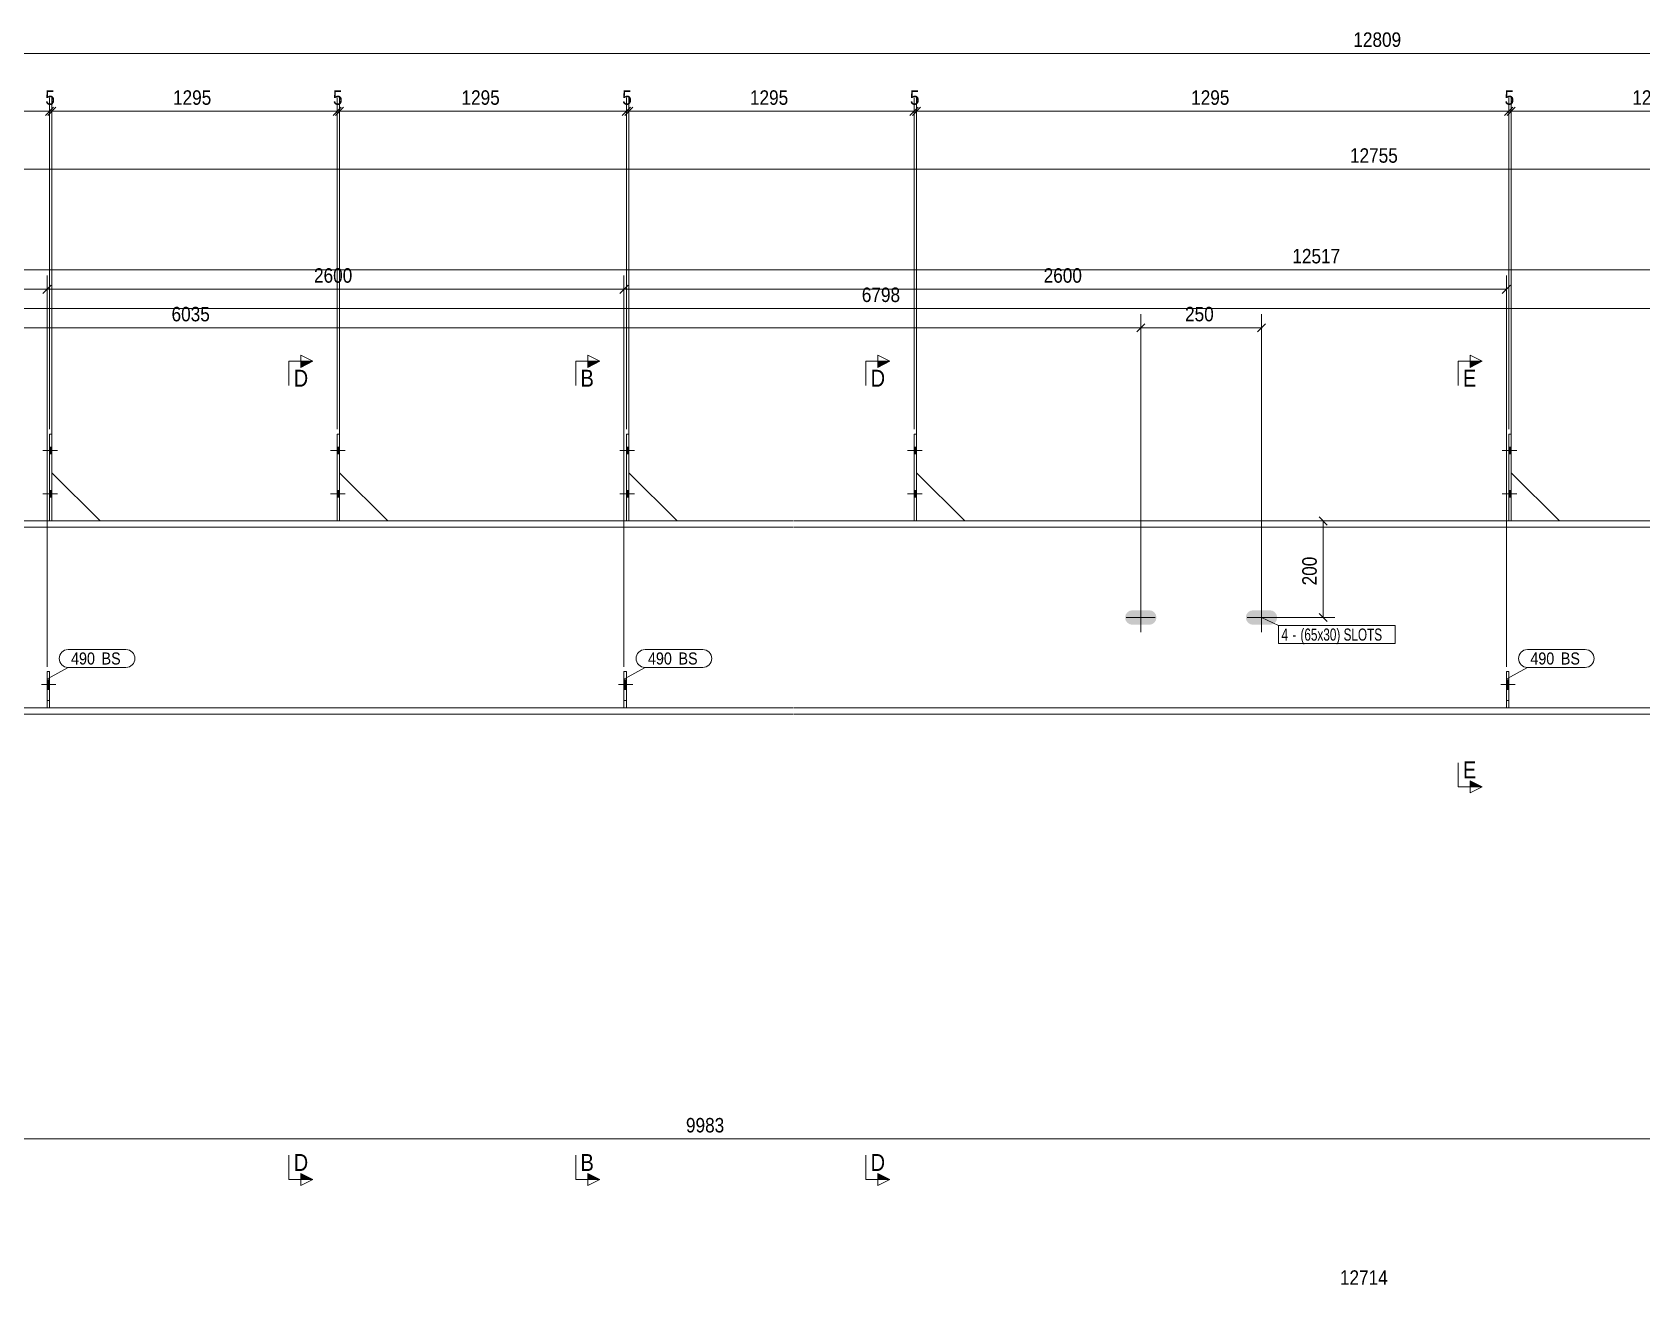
# Model space of a CAD drawing. Header units: millimetres. Extents: x 2 to 1174, y 1 to 825.
# Drawn here: x 275.6 to 609, y 262.1 to 521.5 of the extents above; entities that cross this region are included whole.
import ezdxf

# ---------------------------------------------------------------- set-up
doc = ezdxf.new("R2010")
doc.units = ezdxf.units.MM
for name, pattern in [('XKITLINE00', [0]), ('XKITLINE01', [4, 1, -1, 1, -1]), ('XKITLINE02', [4, 2, -2])]:
    doc.linetypes.add(name, pattern=pattern)
for name, color, linetype, lineweight in [('Bolt', 3, 'Continuous', 0), ('BoltMark', 7, 'Continuous', 0), ('Dimensions', 7, 'Continuous', 0), ('Part', 2, 'Continuous', 0), ('PartMark', 7, 'Continuous', 0), ('Section', 6, 'Continuous', 0)]:
    doc.layers.add(name, color=color, linetype=linetype, lineweight=lineweight)
doc.styles.add('ARIAL', font='ARIAL.TTF')
doc.styles.add('ARIAL_NARROW', font='ARIALN.TTF')

# ---------------------------------------------------------------- blocks, each defined once
blk = doc.blocks.new('*A12')
at = {"layer": 'Part', "color": 7, "linetype": 'XKITLINE01', "lineweight": 0}
for p, q in [((278.71, 389.07), (278.71, 381.57)), ((279.21, 389.07), (278.71, 389.07)), ((279.21, 381.57), (279.21, 389.07)), ((278.71, 383.07), (279.21, 383.07)), ((278.71, 381.57), (279.21, 381.57))]:
    blk.add_line(p, q, dxfattribs=at)
blk = doc.blocks.new('*A13')
at = {"layer": 'Part', "color": 2, "linetype": 'XKITLINE00', "lineweight": 0}
for p, q in [((278.71, 381.57), (278.71, 389.07)), ((278.71, 389.07), (279.21, 389.07)), ((279.21, 389.07), (279.21, 381.57))]:
    blk.add_line(p, q, dxfattribs=at)
at = {"layer": 'Part', "color": 7, "linetype": 'XKITLINE01', "lineweight": 0}
for p, q in [((278.71, 383.07), (279.21, 383.07)), ((279.21, 381.57), (278.71, 381.57))]:
    blk.add_line(p, q, dxfattribs=at)
blk = doc.blocks.new('*A14')
at = {"layer": 'Part', "color": 2, "linetype": 'XKITLINE00', "lineweight": 0}
blk.add_line((289.71, 420.27), (279.71, 430.27), dxfattribs=at)
at = {"layer": 'Part', "color": 7, "linetype": 'XKITLINE01', "lineweight": 0}
for p, q in [((279.71, 430.27), (279.71, 420.27)), ((279.71, 420.27), (289.71, 420.27))]:
    blk.add_line(p, q, dxfattribs=at)
blk = doc.blocks.new('*A15')
at = {"layer": 'Part', "color": 2, "linetype": 'XKITLINE00', "lineweight": 0}
for p, q in [((279.21, 438.27), (279.71, 438.27)), ((279.21, 438.27), (279.21, 420.27)), ((279.71, 438.27), (279.71, 420.27))]:
    blk.add_line(p, q, dxfattribs=at)
at = {"layer": 'Part', "color": 7, "linetype": 'XKITLINE01', "lineweight": 0}
blk.add_line((279.71, 420.27), (279.21, 420.27), dxfattribs=at)
blk = doc.blocks.new('*A16')
at = {"layer": 'Part', "color": 2, "linetype": 'XKITLINE00', "lineweight": 0}
blk.add_line((349.29, 420.27), (339.29, 430.27), dxfattribs=at)
at = {"layer": 'Part', "color": 7, "linetype": 'XKITLINE01', "lineweight": 0}
for p, q in [((339.29, 430.27), (339.29, 420.27)), ((339.29, 420.27), (349.29, 420.27))]:
    blk.add_line(p, q, dxfattribs=at)
blk = doc.blocks.new('*A17')
at = {"layer": 'Part', "color": 2, "linetype": 'XKITLINE00', "lineweight": 0}
for p, q in [((338.79, 438.27), (339.29, 438.27)), ((338.79, 438.27), (338.79, 420.27)), ((339.29, 438.27), (339.29, 420.27))]:
    blk.add_line(p, q, dxfattribs=at)
at = {"layer": 'Part', "color": 7, "linetype": 'XKITLINE01', "lineweight": 0}
blk.add_line((339.29, 420.27), (338.79, 420.27), dxfattribs=at)
blk = doc.blocks.new('*A18')
at = {"layer": 'Part', "color": 7, "linetype": 'XKITLINE01', "lineweight": 0}
for p, q in [((398.19, 389.07), (398.19, 381.57)), ((398.69, 389.07), (398.19, 389.07)), ((398.69, 381.57), (398.69, 389.07)), ((398.19, 383.07), (398.69, 383.07)), ((398.19, 381.57), (398.69, 381.57))]:
    blk.add_line(p, q, dxfattribs=at)
blk = doc.blocks.new('*A19')
at = {"layer": 'Part', "color": 2, "linetype": 'XKITLINE00', "lineweight": 0}
for p, q in [((398.19, 381.57), (398.19, 389.07)), ((398.19, 389.07), (398.69, 389.07)), ((398.69, 389.07), (398.69, 381.57))]:
    blk.add_line(p, q, dxfattribs=at)
at = {"layer": 'Part', "color": 7, "linetype": 'XKITLINE01', "lineweight": 0}
for p, q in [((398.19, 383.07), (398.69, 383.07)), ((398.69, 381.57), (398.19, 381.57))]:
    blk.add_line(p, q, dxfattribs=at)
blk = doc.blocks.new('*A20')
at = {"layer": 'Part', "color": 2, "linetype": 'XKITLINE00', "lineweight": 0}
blk.add_line((409.19, 420.27), (399.19, 430.27), dxfattribs=at)
at = {"layer": 'Part', "color": 7, "linetype": 'XKITLINE01', "lineweight": 0}
for p, q in [((399.19, 430.27), (399.19, 420.27)), ((399.19, 420.27), (409.19, 420.27))]:
    blk.add_line(p, q, dxfattribs=at)
blk = doc.blocks.new('*A21')
at = {"layer": 'Part', "color": 2, "linetype": 'XKITLINE00', "lineweight": 0}
for p, q in [((398.69, 438.27), (399.19, 438.27)), ((398.69, 438.27), (398.69, 420.27)), ((399.19, 438.27), (399.19, 420.27))]:
    blk.add_line(p, q, dxfattribs=at)
at = {"layer": 'Part', "color": 7, "linetype": 'XKITLINE01', "lineweight": 0}
blk.add_line((399.19, 420.27), (398.69, 420.27), dxfattribs=at)
blk = doc.blocks.new('*A22')
at = {"layer": 'Part', "color": 2, "linetype": 'XKITLINE00', "lineweight": 0}
blk.add_line((468.77, 420.27), (458.77, 430.27), dxfattribs=at)
at = {"layer": 'Part', "color": 7, "linetype": 'XKITLINE01', "lineweight": 0}
for p, q in [((458.77, 430.27), (458.77, 420.27)), ((458.77, 420.27), (468.77, 420.27))]:
    blk.add_line(p, q, dxfattribs=at)
blk = doc.blocks.new('*A23')
at = {"layer": 'Part', "color": 2, "linetype": 'XKITLINE00', "lineweight": 0}
for p, q in [((458.27, 438.27), (458.77, 438.27)), ((458.27, 438.27), (458.27, 420.27)), ((458.77, 438.27), (458.77, 420.27))]:
    blk.add_line(p, q, dxfattribs=at)
at = {"layer": 'Part', "color": 7, "linetype": 'XKITLINE01', "lineweight": 0}
blk.add_line((458.77, 420.27), (458.27, 420.27), dxfattribs=at)
blk = doc.blocks.new('*A24')
at = {"layer": 'Part', "color": 7, "linetype": 'XKITLINE01', "lineweight": 0}
for p, q in [((580.93, 389.07), (580.93, 381.57)), ((581.43, 389.07), (580.93, 389.07)), ((581.43, 381.57), (581.43, 389.07)), ((580.93, 383.07), (581.43, 383.07)), ((580.93, 381.57), (581.43, 381.57))]:
    blk.add_line(p, q, dxfattribs=at)
blk = doc.blocks.new('*A25')
at = {"layer": 'Part', "color": 2, "linetype": 'XKITLINE00', "lineweight": 0}
for p, q in [((580.93, 381.57), (580.93, 389.07)), ((580.93, 389.07), (581.43, 389.07)), ((581.43, 389.07), (581.43, 381.57))]:
    blk.add_line(p, q, dxfattribs=at)
at = {"layer": 'Part', "color": 7, "linetype": 'XKITLINE01', "lineweight": 0}
for p, q in [((580.93, 383.07), (581.43, 383.07)), ((581.43, 381.57), (580.93, 381.57))]:
    blk.add_line(p, q, dxfattribs=at)
blk = doc.blocks.new('*A26')
at = {"layer": 'Part', "color": 2, "linetype": 'XKITLINE00', "lineweight": 0}
blk.add_line((591.93, 420.27), (581.93, 430.27), dxfattribs=at)
at = {"layer": 'Part', "color": 7, "linetype": 'XKITLINE01', "lineweight": 0}
for p, q in [((581.93, 430.27), (581.93, 420.27)), ((581.93, 420.27), (591.93, 420.27))]:
    blk.add_line(p, q, dxfattribs=at)
blk = doc.blocks.new('*A27')
at = {"layer": 'Part', "color": 2, "linetype": 'XKITLINE00', "lineweight": 0}
for p, q in [((581.43, 438.27), (581.93, 438.27)), ((581.43, 438.27), (581.43, 420.27)), ((581.93, 438.27), (581.93, 420.27))]:
    blk.add_line(p, q, dxfattribs=at)
at = {"layer": 'Part', "color": 7, "linetype": 'XKITLINE01', "lineweight": 0}
blk.add_line((581.93, 420.27), (581.43, 420.27), dxfattribs=at)
blk = doc.blocks.new('*A55')
at = {"layer": 'Bolt'}
for points in [[(502.09, 399.7), (501.98, 400.27), (502.09, 400.85), (502.42, 401.33), (502.9, 401.66), (503.48, 401.77), (506.98, 401.77), (507.55, 401.66), (508.04, 401.33), (508.36, 400.85), (508.48, 400.27), (508.36, 399.7), (508.04, 399.21), (507.55, 398.89), (506.98, 398.77), (503.48, 398.77), (502.9, 398.89), (502.42, 399.21)], [(527.09, 399.7), (526.98, 400.27), (527.09, 400.85), (527.42, 401.33), (527.9, 401.66), (528.48, 401.77), (531.98, 401.77), (532.55, 401.66), (533.04, 401.33), (533.36, 400.85), (533.48, 400.27), (533.36, 399.7), (533.04, 399.21), (532.55, 398.89), (531.98, 398.77), (528.48, 398.77), (527.9, 398.89), (527.42, 399.21)]]:
    blk.add_hatch(color=3, dxfattribs=at).paths.add_polyline_path(points, flags=17)
at = {"layer": 'Bolt', "color": 3, "linetype": 'XKITLINE00', "lineweight": 0}
for p, q in [((508.23, 400.27), (502.23, 400.27)), ((505.23, 397.27), (505.23, 403.27)), ((533.23, 400.27), (527.23, 400.27)), ((530.23, 397.27), (530.23, 403.27))]:
    blk.add_line(p, q, dxfattribs=at)
blk = doc.blocks.new('*A59')
at = {"layer": 'Bolt', "color": 3, "linetype": 'XKITLINE02', "lineweight": 0}
for p, q in [((279.21, 387.35), (278.71, 387.35)), ((280.56, 386.37), (277.56, 386.37)), ((279.21, 385.39), (278.71, 385.39))]:
    blk.add_line(p, q, dxfattribs=at)
blk = doc.blocks.new('*A60')
at = {"layer": 'Bolt'}
blk.add_hatch(color=3, dxfattribs=at).paths.add_polyline_path([(279.21, 385.39), (278.71, 385.39), (278.71, 387.35), (279.21, 387.35)], flags=17)
at = {"layer": 'Bolt', "color": 3, "linetype": 'XKITLINE00', "lineweight": 0}
for p, q in [((279.21, 387.35), (278.71, 387.35)), ((280.56, 386.37), (277.56, 386.37)), ((279.21, 385.39), (278.71, 385.39))]:
    blk.add_line(p, q, dxfattribs=at)
blk = doc.blocks.new('*A61')
at = {"layer": 'Bolt'}
for points in [[(279.21, 435.57), (279.71, 435.57), (279.71, 434.17), (279.21, 434.17)], [(279.21, 435.57), (279.71, 435.57), (279.71, 434.17), (279.21, 434.17)], [(279.21, 426.57), (279.71, 426.57), (279.71, 425.17), (279.21, 425.17)], [(279.21, 426.57), (279.71, 426.57), (279.71, 425.17), (279.21, 425.17)]]:
    blk.add_hatch(color=3, dxfattribs=at).paths.add_polyline_path(points, flags=17)
at = {"layer": 'Bolt', "color": 3, "linetype": 'XKITLINE00', "lineweight": 0}
for p, q in [((280.87, 434.87), (277.87, 434.87)), ((280.87, 434.87), (277.87, 434.87)), ((279.71, 435.57), (279.21, 435.57)), ((279.71, 435.57), (279.21, 435.57)), ((279.71, 434.17), (279.21, 434.17)), ((279.71, 434.17), (279.21, 434.17)), ((280.87, 425.87), (277.87, 425.87)), ((280.87, 425.87), (277.87, 425.87)), ((279.71, 426.57), (279.21, 426.57)), ((279.71, 426.57), (279.21, 426.57)), ((279.71, 425.17), (279.21, 425.17)), ((279.71, 425.17), (279.21, 425.17))]:
    blk.add_line(p, q, dxfattribs=at)
blk = doc.blocks.new('*A62')
at = {"layer": 'Bolt'}
for points in [[(338.79, 435.57), (339.29, 435.57), (339.29, 434.17), (338.79, 434.17)], [(338.79, 435.57), (339.29, 435.57), (339.29, 434.17), (338.79, 434.17)], [(338.79, 426.57), (339.29, 426.57), (339.29, 425.17), (338.79, 425.17)], [(338.79, 426.57), (339.29, 426.57), (339.29, 425.17), (338.79, 425.17)]]:
    blk.add_hatch(color=3, dxfattribs=at).paths.add_polyline_path(points, flags=17)
at = {"layer": 'Bolt', "color": 3, "linetype": 'XKITLINE00', "lineweight": 0}
for p, q in [((340.45, 434.87), (337.45, 434.87)), ((340.45, 434.87), (337.45, 434.87)), ((339.29, 435.57), (338.79, 435.57)), ((339.29, 435.57), (338.79, 435.57)), ((339.29, 434.17), (338.79, 434.17)), ((339.29, 434.17), (338.79, 434.17)), ((340.45, 425.87), (337.45, 425.87)), ((340.45, 425.87), (337.45, 425.87)), ((339.29, 426.57), (338.79, 426.57)), ((339.29, 426.57), (338.79, 426.57)), ((339.29, 425.17), (338.79, 425.17)), ((339.29, 425.17), (338.79, 425.17))]:
    blk.add_line(p, q, dxfattribs=at)
blk = doc.blocks.new('*A63')
at = {"layer": 'Bolt', "color": 3, "linetype": 'XKITLINE02', "lineweight": 0}
for p, q in [((398.69, 387.35), (398.19, 387.35)), ((400.04, 386.37), (397.04, 386.37)), ((398.69, 385.39), (398.19, 385.39))]:
    blk.add_line(p, q, dxfattribs=at)
blk = doc.blocks.new('*A64')
at = {"layer": 'Bolt'}
blk.add_hatch(color=3, dxfattribs=at).paths.add_polyline_path([(398.69, 385.39), (398.19, 385.39), (398.19, 387.35), (398.69, 387.35)], flags=17)
at = {"layer": 'Bolt', "color": 3, "linetype": 'XKITLINE00', "lineweight": 0}
for p, q in [((398.69, 387.35), (398.19, 387.35)), ((400.04, 386.37), (397.04, 386.37)), ((398.69, 385.39), (398.19, 385.39))]:
    blk.add_line(p, q, dxfattribs=at)
blk = doc.blocks.new('*A65')
at = {"layer": 'Bolt'}
for points in [[(398.69, 435.57), (399.19, 435.57), (399.19, 434.17), (398.69, 434.17)], [(398.69, 435.57), (399.19, 435.57), (399.19, 434.17), (398.69, 434.17)], [(398.69, 426.57), (399.19, 426.57), (399.19, 425.17), (398.69, 425.17)], [(398.69, 426.57), (399.19, 426.57), (399.19, 425.17), (398.69, 425.17)]]:
    blk.add_hatch(color=3, dxfattribs=at).paths.add_polyline_path(points, flags=17)
at = {"layer": 'Bolt', "color": 3, "linetype": 'XKITLINE00', "lineweight": 0}
for p, q in [((400.35, 434.87), (397.35, 434.87)), ((400.35, 434.87), (397.35, 434.87)), ((399.19, 435.57), (398.69, 435.57)), ((399.19, 435.57), (398.69, 435.57)), ((399.19, 434.17), (398.69, 434.17)), ((399.19, 434.17), (398.69, 434.17)), ((400.35, 425.87), (397.35, 425.87)), ((400.35, 425.87), (397.35, 425.87)), ((399.19, 426.57), (398.69, 426.57)), ((399.19, 426.57), (398.69, 426.57)), ((399.19, 425.17), (398.69, 425.17)), ((399.19, 425.17), (398.69, 425.17))]:
    blk.add_line(p, q, dxfattribs=at)
blk = doc.blocks.new('*A66')
at = {"layer": 'Bolt'}
for points in [[(458.27, 435.57), (458.77, 435.57), (458.77, 434.17), (458.27, 434.17)], [(458.27, 435.57), (458.77, 435.57), (458.77, 434.17), (458.27, 434.17)], [(458.27, 426.57), (458.77, 426.57), (458.77, 425.17), (458.27, 425.17)], [(458.27, 426.57), (458.77, 426.57), (458.77, 425.17), (458.27, 425.17)]]:
    blk.add_hatch(color=3, dxfattribs=at).paths.add_polyline_path(points, flags=17)
at = {"layer": 'Bolt', "color": 3, "linetype": 'XKITLINE00', "lineweight": 0}
for p, q in [((459.93, 434.87), (456.93, 434.87)), ((459.93, 434.87), (456.93, 434.87)), ((458.77, 435.57), (458.27, 435.57)), ((458.77, 435.57), (458.27, 435.57)), ((458.77, 434.17), (458.27, 434.17)), ((458.77, 434.17), (458.27, 434.17)), ((459.93, 425.87), (456.93, 425.87)), ((459.93, 425.87), (456.93, 425.87)), ((458.77, 426.57), (458.27, 426.57)), ((458.77, 426.57), (458.27, 426.57)), ((458.77, 425.17), (458.27, 425.17)), ((458.77, 425.17), (458.27, 425.17))]:
    blk.add_line(p, q, dxfattribs=at)
blk = doc.blocks.new('*A67')
at = {"layer": 'Bolt', "color": 3, "linetype": 'XKITLINE02', "lineweight": 0}
for p, q in [((581.43, 387.35), (580.93, 387.35)), ((582.78, 386.37), (579.78, 386.37)), ((581.43, 385.39), (580.93, 385.39))]:
    blk.add_line(p, q, dxfattribs=at)
blk = doc.blocks.new('*A68')
at = {"layer": 'Bolt'}
blk.add_hatch(color=3, dxfattribs=at).paths.add_polyline_path([(581.43, 385.39), (580.93, 385.39), (580.93, 387.35), (581.43, 387.35)], flags=17)
at = {"layer": 'Bolt', "color": 3, "linetype": 'XKITLINE00', "lineweight": 0}
for p, q in [((581.43, 387.35), (580.93, 387.35)), ((582.78, 386.37), (579.78, 386.37)), ((581.43, 385.39), (580.93, 385.39))]:
    blk.add_line(p, q, dxfattribs=at)
blk = doc.blocks.new('*A69')
at = {"layer": 'Bolt'}
for points in [[(581.43, 435.57), (581.93, 435.57), (581.93, 434.17), (581.43, 434.17)], [(581.43, 435.57), (581.93, 435.57), (581.93, 434.17), (581.43, 434.17)], [(581.43, 426.57), (581.93, 426.57), (581.93, 425.17), (581.43, 425.17)], [(581.43, 426.57), (581.93, 426.57), (581.93, 425.17), (581.43, 425.17)]]:
    blk.add_hatch(color=3, dxfattribs=at).paths.add_polyline_path(points, flags=17)
at = {"layer": 'Bolt', "color": 3, "linetype": 'XKITLINE00', "lineweight": 0}
for p, q in [((583.09, 434.87), (580.09, 434.87)), ((583.09, 434.87), (580.09, 434.87)), ((581.93, 435.57), (581.43, 435.57)), ((581.93, 435.57), (581.43, 435.57)), ((581.93, 434.17), (581.43, 434.17)), ((581.93, 434.17), (581.43, 434.17)), ((583.09, 425.87), (580.09, 425.87)), ((583.09, 425.87), (580.09, 425.87)), ((581.93, 426.57), (581.43, 426.57)), ((581.93, 426.57), (581.43, 426.57)), ((581.93, 425.17), (581.43, 425.17)), ((581.93, 425.17), (581.43, 425.17))]:
    blk.add_line(p, q, dxfattribs=at)
blk = doc.blocks.new('*A80')
at = {"layer": 'Part', "color": 2, "linetype": 'XKITLINE00', "lineweight": 0}
for p, q in [((313.71, 420.27), (60.45, 420.27)), ((373.29, 420.27), (313.81, 420.27)), ((433.19, 420.27), (373.39, 420.27)), ((556.03, 420.27), (433.29, 420.27)), ((615.93, 420.27), (556.13, 420.27)), ((313.71, 418.97), (60.45, 418.97)), ((373.29, 418.97), (313.81, 418.97)), ((433.19, 418.97), (373.39, 418.97)), ((556.03, 418.97), (433.29, 418.97)), ((615.93, 418.97), (556.13, 418.97)), ((60.45, 381.57), (313.71, 381.57)), ((60.45, 380.27), (313.71, 380.27)), ((313.81, 381.57), (373.29, 381.57)), ((313.81, 380.27), (373.29, 380.27)), ((373.39, 381.57), (433.19, 381.57)), ((373.39, 380.27), (433.19, 380.27)), ((433.29, 381.57), (556.03, 381.57)), ((433.29, 380.27), (556.03, 380.27)), ((556.13, 381.57), (615.93, 381.57)), ((556.13, 380.27), (615.93, 380.27))]:
    blk.add_line(p, q, dxfattribs=at)
blk = doc.blocks.new('*A195')
at = {"layer": 'Dimensions', "color": 7, "linetype": 'XKITLINE00', "lineweight": 0}
blk.add_line((58.45, 517.12), (1051.15, 517.12), dxfattribs=at)
at = {"layer": 'Dimensions', "color": 3, "style": 'ARIAL', "width": 0.85}
blk.add_text('12809', height=3, dxfattribs=at).set_placement((549.24, 518.47))
blk = doc.blocks.new('*A205')
at = {"layer": 'Dimensions', "color": 3, "style": 'ARIAL', "width": 0.85}
blk.add_text('12714', height=3, dxfattribs=at).set_placement((546.46, 262.06))
blk = doc.blocks.new('*A208')
at = {"layer": 'Dimensions', "color": 7, "linetype": 'XKITLINE00', "lineweight": 0}
blk.add_line((60.45, 493.12), (1047.78, 493.12), dxfattribs=at)
at = {"layer": 'Dimensions', "color": 3, "style": 'ARIAL', "width": 0.85}
blk.add_text('12755', height=3, dxfattribs=at).set_placement((548.55, 494.47))
blk = doc.blocks.new('*A210')
at = {"layer": 'Dimensions', "color": 7, "linetype": 'XKITLINE00', "lineweight": 0}
blk.add_line((60.45, 472.27), (1023.9, 472.27), dxfattribs=at)
at = {"layer": 'Dimensions', "color": 3, "style": 'ARIAL', "width": 0.85}
blk.add_text('12517', height=3, dxfattribs=at).set_placement((536.61, 473.62))
blk = doc.blocks.new('*A211')
at = {"layer": 'Dimensions', "color": 7, "linetype": 'XKITLINE00', "lineweight": 0}
blk.add_line((60.45, 292.27), (770.51, 292.27), dxfattribs=at)
at = {"layer": 'Dimensions', "color": 3, "style": 'ARIAL', "width": 0.85}
blk.add_text('9983', height=3, dxfattribs=at).set_placement((411.03, 293.62))
blk = doc.blocks.new('*A228')
at = {"layer": 'PartMark', "color": 7, "linetype": 'XKITLINE00', "lineweight": 0}
for p, q in [((585.3, 393.64), (597.26, 393.64)), ((581.06, 387.54), (585.3, 389.94)), ((585.3, 389.94), (597.26, 389.94))]:
    blk.add_line(p, q, dxfattribs=at)
for centre, start, end in [((585.3, 391.79), 90, 270), ((597.26, 391.79), 270, 90)]:
    blk.add_arc(centre, 1.85, start, end, dxfattribs=at)
at = {"layer": 'PartMark', "color": 3, "style": 'ARIAL', "width": 0.85}
for s, p in [('490', (585.9, 390.54)), ('BS', (592.21, 390.54))]:
    blk.add_text(s, height=2.5, dxfattribs=at).set_placement(p)
blk = doc.blocks.new('*A229')
at = {"layer": 'PartMark', "color": 7, "linetype": 'XKITLINE00', "lineweight": 0}
for p, q in [((402.56, 393.64), (414.53, 393.64)), ((398.32, 387.54), (402.56, 389.94)), ((402.56, 389.94), (414.53, 389.94))]:
    blk.add_line(p, q, dxfattribs=at)
for centre, start, end in [((402.56, 391.79), 90, 270), ((414.53, 391.79), 270, 90)]:
    blk.add_arc(centre, 1.85, start, end, dxfattribs=at)
at = {"layer": 'PartMark', "color": 3, "style": 'ARIAL', "width": 0.85}
for s, p in [('490', (403.16, 390.54)), ('BS', (409.48, 390.54))]:
    blk.add_text(s, height=2.5, dxfattribs=at).set_placement(p)
blk = doc.blocks.new('*A230')
at = {"layer": 'PartMark', "color": 7, "linetype": 'XKITLINE00', "lineweight": 0}
for p, q in [((283.08, 393.64), (295.05, 393.64)), ((278.84, 387.54), (283.08, 389.94)), ((283.08, 389.94), (295.05, 389.94))]:
    blk.add_line(p, q, dxfattribs=at)
for centre, start, end in [((283.08, 391.79), 90, 270), ((295.05, 391.79), 270, 90)]:
    blk.add_arc(centre, 1.85, start, end, dxfattribs=at)
at = {"layer": 'PartMark', "color": 3, "style": 'ARIAL', "width": 0.85}
for s, p in [('490', (283.68, 390.54)), ('BS', (290, 390.54))]:
    blk.add_text(s, height=2.5, dxfattribs=at).set_placement(p)
blk = doc.blocks.new('*A234')
at = {"layer": 'Section'}
for points in [[(390.69, 453.34), (393.19, 453.34), (390.69, 452.09)], [(390.69, 285.15), (393.19, 283.9), (390.69, 283.9)]]:
    blk.add_hatch(color=3, dxfattribs=at).paths.add_polyline_path(points, flags=17)
at = {"layer": 'Section', "color": 3, "linetype": 'XKITLINE00', "lineweight": 0}
for p, q in [((390.69, 452.09), (390.69, 454.59)), ((390.69, 454.59), (393.19, 453.34)), ((393.19, 453.34), (390.69, 452.09)), ((393.19, 283.9), (390.69, 285.15)), ((390.69, 285.15), (390.69, 282.65)), ((393.19, 283.9), (390.69, 282.65))]:
    blk.add_line(p, q, dxfattribs=at)
at = {"layer": 'Section', "color": 1, "linetype": 'XKITLINE00', "lineweight": 0}
for p, q in [((388.19, 453.34), (388.19, 448.34)), ((388.19, 453.34), (393.19, 453.34)), ((388.19, 283.9), (388.19, 288.9)), ((388.19, 283.9), (393.19, 283.9))]:
    blk.add_line(p, q, dxfattribs=at)
at = {"layer": 'Section', "color": 7, "style": 'ARIAL', "width": 0.85}
for p in [(389.19, 448.09), (389.19, 285.65)]:
    blk.add_text('B', height=3.5, dxfattribs=at).set_placement(p)
blk = doc.blocks.new('*A235')
at = {"layer": 'Section'}
for points in [[(573.43, 453.34), (575.93, 453.34), (573.43, 452.09)], [(573.43, 366.46), (575.93, 365.21), (573.43, 365.21)]]:
    blk.add_hatch(color=3, dxfattribs=at).paths.add_polyline_path(points, flags=17)
at = {"layer": 'Section', "color": 3, "linetype": 'XKITLINE00', "lineweight": 0}
for p, q in [((573.43, 452.09), (573.43, 454.59)), ((573.43, 454.59), (575.93, 453.34)), ((575.93, 453.34), (573.43, 452.09)), ((575.93, 365.21), (573.43, 366.46)), ((573.43, 366.46), (573.43, 363.96)), ((575.93, 365.21), (573.43, 363.96))]:
    blk.add_line(p, q, dxfattribs=at)
at = {"layer": 'Section', "color": 1, "linetype": 'XKITLINE00', "lineweight": 0}
for p, q in [((570.93, 453.34), (570.93, 448.34)), ((570.93, 453.34), (575.93, 453.34)), ((570.93, 365.21), (570.93, 370.21)), ((570.93, 365.21), (575.93, 365.21))]:
    blk.add_line(p, q, dxfattribs=at)
at = {"layer": 'Section', "color": 7, "style": 'ARIAL', "width": 0.85}
for p in [(571.93, 448.09), (571.93, 366.96)]:
    blk.add_text('E', height=3.5, dxfattribs=at).set_placement(p)
blk = doc.blocks.new('*A237')
at = {"layer": 'Section'}
for points in [[(450.77, 453.34), (453.27, 453.34), (450.77, 452.09)], [(450.77, 285.15), (453.27, 283.9), (450.77, 283.9)]]:
    blk.add_hatch(color=3, dxfattribs=at).paths.add_polyline_path(points, flags=17)
at = {"layer": 'Section', "color": 3, "linetype": 'XKITLINE00', "lineweight": 0}
for p, q in [((450.77, 452.09), (450.77, 454.59)), ((450.77, 454.59), (453.27, 453.34)), ((453.27, 453.34), (450.77, 452.09)), ((453.27, 283.9), (450.77, 285.15)), ((450.77, 285.15), (450.77, 282.65)), ((453.27, 283.9), (450.77, 282.65))]:
    blk.add_line(p, q, dxfattribs=at)
at = {"layer": 'Section', "color": 1, "linetype": 'XKITLINE00', "lineweight": 0}
for p, q in [((448.27, 453.34), (448.27, 448.34)), ((448.27, 453.34), (453.27, 453.34)), ((448.27, 283.9), (448.27, 288.9)), ((448.27, 283.9), (453.27, 283.9))]:
    blk.add_line(p, q, dxfattribs=at)
at = {"layer": 'Section', "color": 7, "style": 'ARIAL', "width": 0.85}
for p in [(449.27, 448.09), (449.27, 285.65)]:
    blk.add_text('D', height=3.5, dxfattribs=at).set_placement(p)
blk = doc.blocks.new('*A238')
at = {"layer": 'Section'}
for points in [[(331.29, 453.34), (333.79, 453.34), (331.29, 452.09)], [(331.29, 285.15), (333.79, 283.9), (331.29, 283.9)]]:
    blk.add_hatch(color=3, dxfattribs=at).paths.add_polyline_path(points, flags=17)
at = {"layer": 'Section', "color": 3, "linetype": 'XKITLINE00', "lineweight": 0}
for p, q in [((331.29, 452.09), (331.29, 454.59)), ((331.29, 454.59), (333.79, 453.34)), ((333.79, 453.34), (331.29, 452.09)), ((333.79, 283.9), (331.29, 285.15)), ((331.29, 285.15), (331.29, 282.65)), ((333.79, 283.9), (331.29, 282.65))]:
    blk.add_line(p, q, dxfattribs=at)
at = {"layer": 'Section', "color": 1, "linetype": 'XKITLINE00', "lineweight": 0}
for p, q in [((328.79, 453.34), (328.79, 448.34)), ((328.79, 453.34), (333.79, 453.34)), ((328.79, 283.9), (328.79, 288.9)), ((328.79, 283.9), (333.79, 283.9))]:
    blk.add_line(p, q, dxfattribs=at)
at = {"layer": 'Section', "color": 7, "style": 'ARIAL', "width": 0.85}
for p in [(329.79, 448.09), (329.79, 285.65)]:
    blk.add_text('D', height=3.5, dxfattribs=at).set_placement(p)
blk = doc.blocks.new('*A241')
at = {"layer": 'Dimensions', "color": 7, "linetype": 'XKITLINE00', "lineweight": 0}
for p, q in [((149.71, 431.27), (149.71, 507.97)), ((279.21, 439.27), (279.21, 507.97)), ((150.56, 505.96), (148.86, 504.27)), ((149.71, 505.12), (279.21, 505.12)), ((280.06, 505.96), (278.36, 504.27))]:
    blk.add_line(p, q, dxfattribs=at)
at = {"layer": 'Dimensions', "color": 3}
for p in [(149.71, 505.12), (279.21, 505.12)]:
    blk.add_point(p, dxfattribs=at)
at = {"layer": 'Dimensions', "color": 3, "style": 'ARIAL', "width": 0.85}
blk.add_text('1295', height=3, dxfattribs=at).set_placement((210.01, 506.47))
blk = doc.blocks.new('*A242')
at = {"layer": 'Dimensions', "color": 7, "linetype": 'XKITLINE00', "lineweight": 0}
for p, q in [((279.21, 439.27), (279.21, 507.97)), ((279.71, 431.27), (279.71, 507.97)), ((280.06, 505.96), (278.36, 504.27)), ((280.56, 505.96), (278.86, 504.27)), ((279.21, 505.12), (279.71, 505.12))]:
    blk.add_line(p, q, dxfattribs=at)
at = {"layer": 'Dimensions', "color": 3}
for p in [(279.21, 505.12), (279.71, 505.12)]:
    blk.add_point(p, dxfattribs=at)
at = {"layer": 'Dimensions', "color": 3, "style": 'ARIAL', "width": 0.85}
blk.add_text('5', height=3, dxfattribs=at).set_placement((278.35, 506.47))
blk = doc.blocks.new('*A243')
at = {"layer": 'Dimensions', "color": 7, "linetype": 'XKITLINE00', "lineweight": 0}
for p, q in [((279.71, 431.27), (279.71, 507.97)), ((338.79, 439.27), (338.79, 507.97)), ((280.56, 505.96), (278.86, 504.27)), ((279.71, 505.12), (338.79, 505.12)), ((339.64, 505.96), (337.94, 504.27))]:
    blk.add_line(p, q, dxfattribs=at)
at = {"layer": 'Dimensions', "color": 3}
for p in [(279.71, 505.12), (338.79, 505.12)]:
    blk.add_point(p, dxfattribs=at)
at = {"layer": 'Dimensions', "color": 3, "style": 'ARIAL', "width": 0.85}
blk.add_text('1295', height=3, dxfattribs=at).set_placement((304.8, 506.47))
blk = doc.blocks.new('*A244')
at = {"layer": 'Dimensions', "color": 7, "linetype": 'XKITLINE00', "lineweight": 0}
for p, q in [((338.79, 439.27), (338.79, 507.97)), ((339.29, 431.27), (339.29, 507.97)), ((339.64, 505.96), (337.94, 504.27)), ((340.14, 505.96), (338.44, 504.27)), ((338.79, 505.12), (339.29, 505.12))]:
    blk.add_line(p, q, dxfattribs=at)
at = {"layer": 'Dimensions', "color": 3}
for p in [(338.79, 505.12), (339.29, 505.12)]:
    blk.add_point(p, dxfattribs=at)
at = {"layer": 'Dimensions', "color": 3, "style": 'ARIAL', "width": 0.85}
blk.add_text('5', height=3, dxfattribs=at).set_placement((337.93, 506.47))
blk = doc.blocks.new('*A245')
at = {"layer": 'Dimensions', "color": 7, "linetype": 'XKITLINE00', "lineweight": 0}
for p, q in [((339.29, 431.27), (339.29, 507.97)), ((398.69, 439.27), (398.69, 507.97)), ((340.14, 505.96), (338.44, 504.27)), ((339.29, 505.12), (398.69, 505.12)), ((399.54, 505.96), (397.84, 504.27))]:
    blk.add_line(p, q, dxfattribs=at)
at = {"layer": 'Dimensions', "color": 3}
for p in [(339.29, 505.12), (398.69, 505.12)]:
    blk.add_point(p, dxfattribs=at)
at = {"layer": 'Dimensions', "color": 3, "style": 'ARIAL', "width": 0.85}
blk.add_text('1295', height=3, dxfattribs=at).set_placement((364.54, 506.47))
blk = doc.blocks.new('*A246')
at = {"layer": 'Dimensions', "color": 7, "linetype": 'XKITLINE00', "lineweight": 0}
for p, q in [((398.69, 439.27), (398.69, 507.97)), ((399.19, 431.27), (399.19, 507.97)), ((399.54, 505.96), (397.84, 504.27)), ((400.04, 505.96), (398.34, 504.27)), ((398.69, 505.12), (399.19, 505.12))]:
    blk.add_line(p, q, dxfattribs=at)
at = {"layer": 'Dimensions', "color": 3}
for p in [(398.69, 505.12), (399.19, 505.12)]:
    blk.add_point(p, dxfattribs=at)
at = {"layer": 'Dimensions', "color": 3, "style": 'ARIAL', "width": 0.85}
blk.add_text('5', height=3, dxfattribs=at).set_placement((397.83, 506.47))
blk = doc.blocks.new('*A247')
at = {"layer": 'Dimensions', "color": 7, "linetype": 'XKITLINE00', "lineweight": 0}
for p, q in [((399.19, 431.27), (399.19, 507.97)), ((458.27, 439.27), (458.27, 507.97)), ((400.04, 505.96), (398.34, 504.27)), ((399.19, 505.12), (458.27, 505.12)), ((459.12, 505.96), (457.42, 504.27))]:
    blk.add_line(p, q, dxfattribs=at)
at = {"layer": 'Dimensions', "color": 3}
for p in [(399.19, 505.12), (458.27, 505.12)]:
    blk.add_point(p, dxfattribs=at)
at = {"layer": 'Dimensions', "color": 3, "style": 'ARIAL', "width": 0.85}
blk.add_text('1295', height=3, dxfattribs=at).set_placement((424.28, 506.47))
blk = doc.blocks.new('*A248')
at = {"layer": 'Dimensions', "color": 7, "linetype": 'XKITLINE00', "lineweight": 0}
for p, q in [((458.27, 439.27), (458.27, 507.97)), ((458.77, 431.27), (458.77, 507.97)), ((459.12, 505.96), (457.42, 504.27)), ((459.62, 505.96), (457.92, 504.27)), ((458.27, 505.12), (458.77, 505.12))]:
    blk.add_line(p, q, dxfattribs=at)
at = {"layer": 'Dimensions', "color": 3}
for p in [(458.27, 505.12), (458.77, 505.12)]:
    blk.add_point(p, dxfattribs=at)
at = {"layer": 'Dimensions', "color": 3, "style": 'ARIAL', "width": 0.85}
blk.add_text('5', height=3, dxfattribs=at).set_placement((457.41, 506.47))
blk = doc.blocks.new('*A249')
at = {"layer": 'Dimensions', "color": 7, "linetype": 'XKITLINE00', "lineweight": 0}
for p, q in [((458.77, 431.27), (458.77, 507.97)), ((581.43, 439.27), (581.43, 507.97)), ((459.62, 505.96), (457.92, 504.27)), ((458.77, 505.12), (581.43, 505.12)), ((582.28, 505.96), (580.58, 504.27))]:
    blk.add_line(p, q, dxfattribs=at)
at = {"layer": 'Dimensions', "color": 3}
for p in [(458.77, 505.12), (581.43, 505.12)]:
    blk.add_point(p, dxfattribs=at)
at = {"layer": 'Dimensions', "color": 3, "style": 'ARIAL', "width": 0.85}
blk.add_text('1295', height=3, dxfattribs=at).set_placement((515.65, 506.47))
blk = doc.blocks.new('*A250')
at = {"layer": 'Dimensions', "color": 7, "linetype": 'XKITLINE00', "lineweight": 0}
for p, q in [((581.43, 439.27), (581.43, 507.97)), ((581.93, 431.27), (581.93, 507.97)), ((582.28, 505.96), (580.58, 504.27)), ((582.78, 505.96), (581.08, 504.27)), ((581.43, 505.12), (581.93, 505.12))]:
    blk.add_line(p, q, dxfattribs=at)
at = {"layer": 'Dimensions', "color": 3}
for p in [(581.43, 505.12), (581.93, 505.12)]:
    blk.add_point(p, dxfattribs=at)
at = {"layer": 'Dimensions', "color": 3, "style": 'ARIAL', "width": 0.85}
blk.add_text('5', height=3, dxfattribs=at).set_placement((580.57, 506.47))
blk = doc.blocks.new('*A251')
at = {"layer": 'Dimensions', "color": 7, "linetype": 'XKITLINE00', "lineweight": 0}
for p, q in [((581.93, 431.27), (581.93, 507.97)), ((641.01, 439.27), (641.01, 507.97)), ((582.78, 505.96), (581.08, 504.27)), ((581.93, 505.12), (641.01, 505.12)), ((641.86, 505.96), (640.16, 504.27))]:
    blk.add_line(p, q, dxfattribs=at)
at = {"layer": 'Dimensions', "color": 3}
for p in [(581.93, 505.12), (641.01, 505.12)]:
    blk.add_point(p, dxfattribs=at)
at = {"layer": 'Dimensions', "color": 3, "style": 'ARIAL', "width": 0.85}
blk.add_text('1295', height=3, dxfattribs=at).set_placement((607.02, 506.47))
blk = doc.blocks.new('*A255')
at = {"layer": 'Dimensions', "color": 7, "linetype": 'XKITLINE00', "lineweight": 0}
blk.add_line((256.12, 464.27), (647.69, 464.27), dxfattribs=at)
at = {"layer": 'Dimensions', "color": 3, "style": 'ARIAL', "width": 0.85}
blk.add_text('6798', height=3, dxfattribs=at).set_placement((447.45, 465.62))
blk = doc.blocks.new('*A256')
at = {"layer": 'Dimensions', "color": 7, "linetype": 'XKITLINE00', "lineweight": 0}
for p, q in [((60.45, 433.27), (60.45, 471.12)), ((278.71, 390.07), (278.71, 471.12)), ((61.3, 469.12), (59.6, 467.42)), ((60.45, 468.27), (278.71, 468.27)), ((279.56, 469.12), (277.86, 467.42))]:
    blk.add_line(p, q, dxfattribs=at)
at = {"layer": 'Dimensions', "color": 3}
for p in [(60.45, 468.27), (278.71, 468.27)]:
    blk.add_point(p, dxfattribs=at)
at = {"layer": 'Dimensions', "color": 3, "style": 'ARIAL', "width": 0.85}
blk.add_text('2183', height=3, dxfattribs=at).set_placement((165.13, 469.62))
blk = doc.blocks.new('*A257')
at = {"layer": 'Dimensions', "color": 7, "linetype": 'XKITLINE00', "lineweight": 0}
for p, q in [((278.71, 390.07), (278.71, 471.12)), ((398.19, 390.07), (398.19, 471.12)), ((279.56, 469.12), (277.86, 467.42)), ((278.71, 468.27), (398.19, 468.27)), ((399.04, 469.12), (397.34, 467.42))]:
    blk.add_line(p, q, dxfattribs=at)
at = {"layer": 'Dimensions', "color": 3}
for p in [(278.71, 468.27), (398.19, 468.27)]:
    blk.add_point(p, dxfattribs=at)
at = {"layer": 'Dimensions', "color": 3, "style": 'ARIAL', "width": 0.85}
blk.add_text('2600', height=3, dxfattribs=at).set_placement((334, 469.62))
blk = doc.blocks.new('*A258')
at = {"layer": 'Dimensions', "color": 7, "linetype": 'XKITLINE00', "lineweight": 0}
for p, q in [((398.19, 390.07), (398.19, 471.12)), ((580.93, 390.07), (580.93, 471.12)), ((399.04, 469.12), (397.34, 467.42)), ((398.19, 468.27), (580.93, 468.27)), ((581.78, 469.12), (580.08, 467.42))]:
    blk.add_line(p, q, dxfattribs=at)
at = {"layer": 'Dimensions', "color": 3}
for p in [(398.19, 468.27), (580.93, 468.27)]:
    blk.add_point(p, dxfattribs=at)
at = {"layer": 'Dimensions', "color": 3, "style": 'ARIAL', "width": 0.85}
blk.add_text('2600', height=3, dxfattribs=at).set_placement((485.11, 469.62))
blk = doc.blocks.new('*A261')
at = {"layer": 'Dimensions', "color": 7, "linetype": 'XKITLINE00', "lineweight": 0}
for p, q in [((112.67, 460.27), (505.23, 460.27)), ((506.08, 461.12), (504.38, 459.42)), ((505.23, 401.27), (505.23, 463.12))]:
    blk.add_line(p, q, dxfattribs=at)
at = {"layer": 'Dimensions', "color": 3}
blk.add_point((505.23, 460.27), dxfattribs=at)
at = {"layer": 'Dimensions', "color": 3, "style": 'ARIAL', "width": 0.85}
blk.add_text('6035', height=3, dxfattribs=at).set_placement((304.5, 461.62))
blk = doc.blocks.new('*A262')
at = {"layer": 'Dimensions', "color": 7, "linetype": 'XKITLINE00', "lineweight": 0}
for p, q in [((506.08, 461.12), (504.38, 459.42)), ((505.23, 401.27), (505.23, 463.12)), ((505.23, 460.27), (530.23, 460.27)), ((531.08, 461.12), (529.38, 459.42)), ((530.23, 401.27), (530.23, 463.12))]:
    blk.add_line(p, q, dxfattribs=at)
at = {"layer": 'Dimensions', "color": 3}
for p in [(505.23, 460.27), (530.23, 460.27)]:
    blk.add_point(p, dxfattribs=at)
at = {"layer": 'Dimensions', "color": 3, "style": 'ARIAL', "width": 0.85}
blk.add_text('250', height=3, dxfattribs=at).set_placement((514.39, 461.62))
blk = doc.blocks.new('*A263')
at = {"layer": 'Dimensions', "color": 7, "linetype": 'XKITLINE00', "lineweight": 0}
for p, q in [((531.23, 420.27), (545.41, 420.27)), ((542.16, 421.12), (543.85, 419.42)), ((543.01, 400.27), (543.01, 420.27)), ((531.23, 400.27), (545.41, 400.27)), ((542.16, 401.12), (543.85, 399.42))]:
    blk.add_line(p, q, dxfattribs=at)
at = {"layer": 'Dimensions', "color": 3}
for p in [(543.01, 420.27), (543.01, 400.27)]:
    blk.add_point(p, dxfattribs=at)
at = {"layer": 'Dimensions', "color": 3, "style": 'ARIAL', "width": 0.85}
blk.add_text('200', height=3, rotation=90.0002, dxfattribs=at).set_placement((541.66, 406.93))
blk = doc.blocks.new('*A264')
at = {"layer": 'BoltMark', "color": 7, "linetype": 'XKITLINE00', "lineweight": 0}
for p, q in [((530.23, 400.27), (533.76, 398.59)), ((533.76, 398.59), (557.88, 398.59)), ((533.76, 394.89), (533.76, 398.59)), ((557.88, 394.89), (557.88, 398.59)), ((533.76, 394.89), (557.88, 394.89))]:
    blk.add_line(p, q, dxfattribs=at)
at = {"layer": 'BoltMark', "color": 3, "style": 'ARIAL_NARROW', "width": 0.85}
for s, p in [('4', (534.36, 395.49)), ('(65x30) SLOTS', (538.29, 395.49)), ('-', (536.63, 395.49))]:
    blk.add_text(s, height=2.5, dxfattribs=at).set_placement(p)

msp = doc.modelspace()

# ---------------------------------------------------------------- block references
at = {"lineweight": 0}
for name in ['*A195', '*A241', '*A242', '*A243', '*A244', '*A245', '*A246', '*A247', '*A248', '*A249', '*A250', '*A251', '*A208', '*A210', '*A256', '*A257', '*A258', '*A255', '*A261', '*A262', '*A238', '*A234', '*A237', '*A235', '*A15', '*A17', '*A21', '*A23', '*A27', '*A61', '*A62', '*A65', '*A66', '*A69', '*A14', '*A16', '*A20', '*A22', '*A26', '*A263', '*A55', '*A264', '*A230', '*A229', '*A228', '*A59', '*A60', '*A12', '*A13', '*A63', '*A64', '*A18', '*A19', '*A67', '*A68', '*A24', '*A25', '*A205', '*A211']:
    msp.add_blockref(name, (0, 0), dxfattribs=at)
at = {"layer": 'Part', "lineweight": 0}
msp.add_blockref('*A80', (0, 0), dxfattribs=at)

doc.saveas('drawing.dxf')
